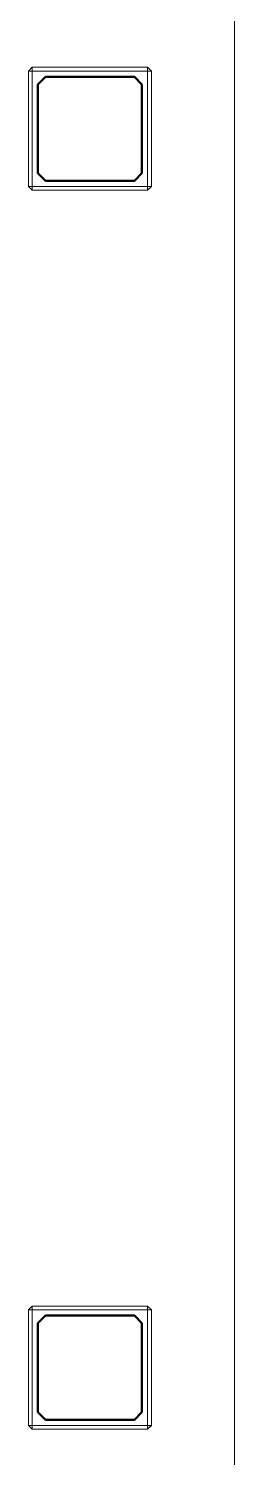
# Model space of a CAD drawing. Header units: metres. Extents: x 10 to 831, y 10 to 584.
# Drawn here: x 643.03 to 646.67, y 431.77 to 456.95 of the extents above; entities that cross this region are included whole.
import ezdxf

# ---------------------------------------------------------------- set-up
doc = ezdxf.new("R2010")
doc.units = ezdxf.units.M
doc.layers.add('CUT', color=7, linetype='Continuous', lineweight=50)
doc.layers.add('VIS', color=8, linetype='Continuous', lineweight=13)

msp = doc.modelspace()

# ---------------------------------------------------------------- linework, layer by layer
at = {"layer": 'CUT'}
for p, q in [((643.2, 455.967), (643.333, 456.1)), ((643.333, 456.1), (644.9, 456.1)), ((644.9, 456.1), (645.033, 455.967)), ((643.2, 454.4), (643.2, 455.967)), ((645.033, 455.967), (645.033, 454.4)), ((643.333, 454.267), (643.2, 454.4)), ((645.033, 454.4), (644.9, 454.267)), ((644.9, 454.267), (643.333, 454.267)), ((643.2, 434.133), (643.333, 434.267)), ((643.333, 434.267), (644.9, 434.267)), ((644.9, 434.267), (645.033, 434.133)), ((643.2, 432.567), (643.2, 434.133)), ((645.033, 434.133), (645.033, 432.567)), ((643.333, 432.433), (643.2, 432.567)), ((644.9, 432.433), (643.333, 432.433)), ((645.033, 432.567), (644.9, 432.433))]:
    msp.add_line(p, q, dxfattribs=at)
at = {"layer": 'VIS'}
for p, q in [((646.667, 430.667), (646.667, 458)), ((646.667, 457.867), (646.667, 430.533)), ((643.1, 456.267), (643.033, 456.2)), ((643.033, 456.2), (643.1, 456.2)), ((643.033, 456.2), (643.033, 454.167)), ((643.1, 456.2), (643.1, 456.267)), ((643.1, 456.267), (643.1, 456.233)), ((643.1, 456.267), (643.1, 456.267)), ((643.1, 456.267), (645.133, 456.267)), ((645.133, 456.267), (643.1, 456.267)), ((643.1, 456.2), (645.133, 456.2)), ((643.1, 454.167), (643.1, 456.2)), ((643.2, 455.967), (643.333, 456.1)), ((643.333, 456.1), (643.333, 456.1)), ((643.333, 456.1), (644.9, 456.1)), ((644.9, 456.1), (644.9, 456.1)), ((644.9, 456.1), (645.033, 455.967)), ((645.2, 456.2), (645.133, 456.267)), ((645.133, 456.267), (645.133, 456.2)), ((645.133, 456.267), (645.2, 456.2)), ((645.133, 456.267), (645.133, 456.267)), ((645.133, 456.2), (645.2, 456.2)), ((645.133, 456.2), (645.133, 454.167)), ((645.2, 456.2), (645.167, 456.2)), ((645.2, 454.167), (645.2, 456.2)), ((645.2, 456.2), (645.2, 456.2)), ((645.2, 456.2), (645.2, 454.167)), ((643.2, 455.967), (643.2, 455.967)), ((643.2, 454.4), (643.2, 455.967)), ((645.033, 455.967), (645.033, 455.967)), ((645.033, 455.967), (645.033, 454.4)), ((643.2, 454.4), (643.2, 454.4)), ((643.2, 454.4), (643.333, 454.267)), ((645.033, 454.4), (644.9, 454.267)), ((645.033, 454.4), (645.033, 454.4)), ((643.1, 454.167), (643.033, 454.167)), ((643.033, 454.167), (643.1, 454.1)), ((643.033, 454.167), (643.033, 454.167)), ((643.1, 454.1), (643.1, 454.167)), ((645.133, 454.167), (643.1, 454.167)), ((643.1, 454.1), (645.133, 454.1)), ((643.333, 454.267), (643.333, 454.267)), ((644.9, 454.267), (643.333, 454.267)), ((644.9, 454.267), (644.9, 454.267)), ((645.133, 454.167), (645.133, 454.1)), ((645.133, 454.1), (645.2, 454.167)), ((645.2, 454.167), (645.133, 454.167)), ((645.133, 454.1), (645.133, 454.1)), ((645.2, 454.167), (645.167, 454.133)), ((645.2, 454.167), (645.2, 454.167)), ((643.1, 434.433), (643.033, 434.367)), ((643.1, 434.367), (643.1, 434.433)), ((643.1, 434.433), (643.1, 434.4)), ((643.1, 434.433), (643.1, 434.433)), ((643.1, 434.433), (645.133, 434.433)), ((645.133, 434.433), (643.1, 434.433)), ((645.2, 434.367), (645.133, 434.433)), ((645.133, 434.433), (645.133, 434.367)), ((645.133, 434.433), (645.2, 434.367)), ((645.133, 434.433), (645.133, 434.433)), ((643.033, 434.367), (643.1, 434.367)), ((643.033, 434.367), (643.033, 432.333)), ((643.1, 434.367), (645.133, 434.367)), ((643.1, 432.333), (643.1, 434.367)), ((643.2, 434.133), (643.333, 434.267)), ((643.333, 434.267), (643.333, 434.267)), ((643.333, 434.267), (644.9, 434.267)), ((644.9, 434.267), (644.9, 434.267)), ((644.9, 434.267), (645.033, 434.133)), ((645.133, 434.367), (645.2, 434.367)), ((645.133, 434.367), (645.133, 432.333)), ((645.2, 434.367), (645.167, 434.367)), ((645.2, 432.333), (645.2, 434.367)), ((645.2, 434.367), (645.2, 434.367)), ((645.2, 434.367), (645.2, 432.333)), ((643.2, 434.133), (643.2, 434.133)), ((643.2, 432.567), (643.2, 434.133)), ((645.033, 434.133), (645.033, 434.133)), ((645.033, 434.133), (645.033, 432.567)), ((643.2, 432.567), (643.2, 432.567)), ((643.2, 432.567), (643.333, 432.433)), ((643.333, 432.433), (643.333, 432.433)), ((644.9, 432.433), (643.333, 432.433)), ((645.033, 432.567), (644.9, 432.433)), ((644.9, 432.433), (644.9, 432.433)), ((645.033, 432.567), (645.033, 432.567)), ((643.1, 432.333), (643.033, 432.333)), ((643.033, 432.333), (643.1, 432.267)), ((643.033, 432.333), (643.033, 432.333)), ((643.1, 432.267), (643.1, 432.333)), ((645.133, 432.333), (643.1, 432.333)), ((643.1, 432.267), (645.133, 432.267)), ((645.133, 432.333), (645.133, 432.267)), ((645.133, 432.267), (645.2, 432.333)), ((645.2, 432.333), (645.133, 432.333)), ((645.133, 432.267), (645.133, 432.267)), ((645.2, 432.333), (645.167, 432.3)), ((645.2, 432.333), (645.2, 432.333))]:
    msp.add_line(p, q, dxfattribs=at)

doc.saveas('drawing.dxf')
